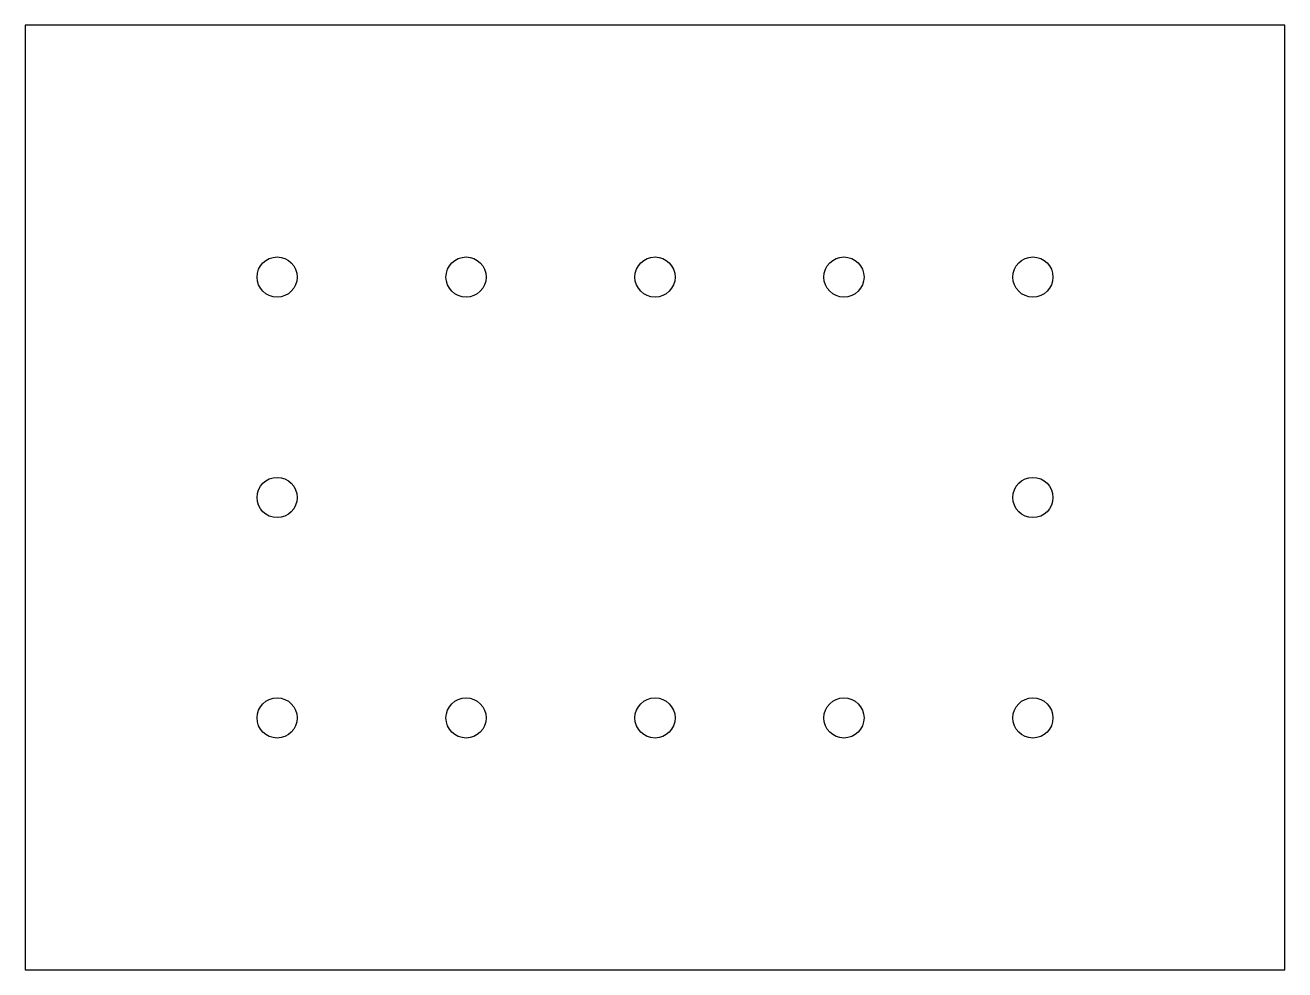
# Model space of a CAD drawing. Header units: millimetres. Extents: x 0 to 200, y 0 to 150.
import ezdxf

# ---------------------------------------------------------------- set-up
doc = ezdxf.new("R2010")
doc.units = ezdxf.units.MM

msp = doc.modelspace()

# ---------------------------------------------------------------- linework, layer by layer
at = {"layer": 'CUT'}
for p, q in [((0, 150), (0, 0)), ((200, 150), (0, 150)), ((200, 0), (200, 150)), ((0, 0), (200, 0))]:
    msp.add_line(p, q, dxfattribs=at)
for centre in [(40, 110), (70, 110), (100, 110), (130, 110), (160, 110), (40, 75), (160, 75), (40, 40), (70, 40), (100, 40), (130, 40), (160, 40)]:
    msp.add_circle(centre, 3.19, dxfattribs=at)

doc.saveas('drawing.dxf')
